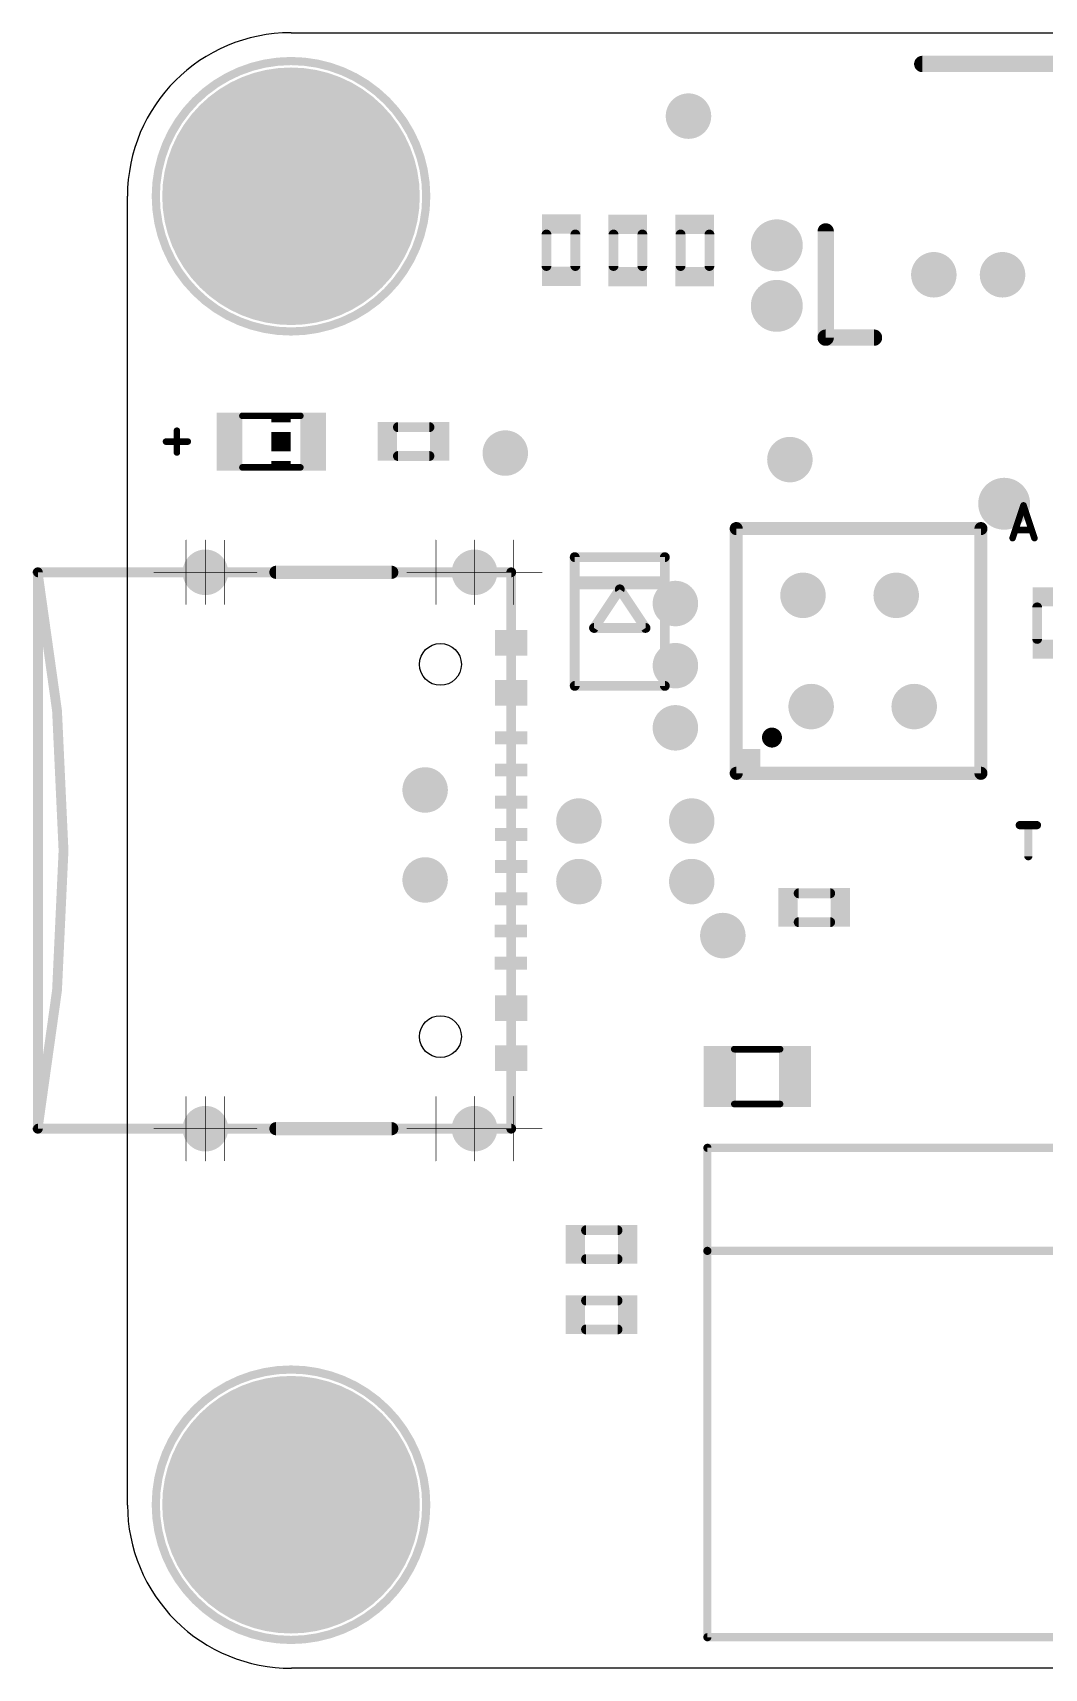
# Model space of a CAD drawing. Extents: x -1.13 to 1.53, y -0.5 to 0.5.
# Drawn here: x -1.133 to -0.514, y -0.5 to 0.5 of the extents above; entities that cross this region are included whole.
import ezdxf

# ---------------------------------------------------------------- set-up
doc = ezdxf.new("R2010")
doc.units = 0
for name, color, linetype in [('17', 110, 'CONTINUOUS'), ('18', 110, 'CONTINUOUS'), ('20', 31, 'CONTINUOUS'), ('21', 253, 'CONTINUOUS'), ('26', 253, 'CONTINUOUS'), ('51', 253, 'CONTINUOUS')]:
    doc.layers.add(name, color=color, linetype=linetype)

# ---------------------------------------------------------------- blocks, each defined once
blk = doc.blocks.new('RECT')
blk.add_solid([(-0.5, -0.5), (0.5, -0.5), (-0.5, 0.5), (0.5, 0.5)])
blk = doc.blocks.new('ROUNDP')
at = {"const_width": 0.5}
blk.add_lwpolyline([(0, -0.25, 1), (0, 0.25, 1), (0, -0.25)], format="xyb", dxfattribs=at)
blk = doc.blocks.new('ROUNDV')
at = {"const_width": 0.5}
blk.add_lwpolyline([(0, -0.25, 1), (0, 0.25, 1), (0, -0.25)], format="xyb", dxfattribs=at)

msp = doc.modelspace()

# ---------------------------------------------------------------- linework, layer by layer
at = {"layer": '20'}
for p, q in [((-0.975, 0.5), (1.2, 0.5)), ((-1.075, -0.400197), (-1.075, 0.4)), ((1.2, -0.5), (-0.974803, -0.5))]:
    msp.add_line(p, q, dxfattribs=at)
for centre in [(-0.883661, 0.11378), (-0.883661, -0.11378)]:
    msp.add_circle(centre, 0.012795, dxfattribs=at)
for centre, start, end in [((-0.975, 0.4), 90, 180), ((-0.975, -0.4), 180.112787, 270.112787)]:
    msp.add_arc(centre, 0.1, start, end, dxfattribs=at)
at = {"layer": '21'}
for points, const_width in [([(-0.975, 0.317323, 1), (-0.975, 0.482677, 1), (-0.975, 0.317323)], 0.005), ([(-0.589055, 0.483382, 1), (-0.589055, 0.478382)], 0.005), ([(-0.64561, 0.37852, 1), (-0.65061, 0.37852)], 0.005), ([(-0.64811, 0.316059, 1), (-0.64811, 0.311059)], 0.005), ([(-0.65061, 0.313559, 1), (-0.64561, 0.313559)], 0.005), ([(-0.618583, 0.311059, 1), (-0.618583, 0.316059)], 0.005), ([(-1.051444, 0.251, 1), (-1.051444, 0.249)], 0.002), ([(-1.043778, 0.256667, 1), (-1.045778, 0.256667)], 0.002), ([(-1.038111, 0.249, 1), (-1.038111, 0.251)], 0.002), ([(-1.045778, 0.243333, 1), (-1.043778, 0.243333)], 0.002), ([(-0.800059, 0.17937, 1), (-0.803059, 0.17937)], 0.003), ([(-0.744941, 0.17937, 1), (-0.747941, 0.17937)], 0.003), ([(-0.984252, 0.172079, 1), (-0.984252, 0.168079)], 0.004), ([(-0.913386, 0.168079, 1), (-0.913386, 0.172079)], 0.004), ([(-0.772752, 0.160517, 1), (-0.775248, 0.158853)], 0.003), ([(-0.772752, 0.158853, 1), (-0.775248, 0.160517)], 0.003), ([(-0.789748, 0.137563, 1), (-0.789748, 0.134563)], 0.003), ([(-0.790996, 0.136895, 1), (-0.7885, 0.135231)], 0.003), ([(-0.7595, 0.135231, 1), (-0.757004, 0.136895)], 0.003), ([(-0.758252, 0.134563, 1), (-0.758252, 0.137563)], 0.003), ([(-0.803059, 0.10063, 1), (-0.800059, 0.10063)], 0.003), ([(-0.747941, 0.10063, 1), (-0.744941, 0.10063)], 0.003), ([(-0.984252, -0.168079, 1), (-0.984252, -0.172079)], 0.004), ([(-0.913386, -0.172079, 1), (-0.913386, -0.168079)], 0.004), ([(-0.720433, -0.180537, 1), (-0.720433, -0.183037)], 0.0025), ([(-0.719183, -0.181787, 1), (-0.721683, -0.181787)], 0.0025), ([(-0.720433, -0.24353, 1), (-0.720433, -0.24603)], 0.0025), ([(-0.719183, -0.24478, 1), (-0.721683, -0.24478)], 0.0025), ([(-0.721683, -0.24478, 1), (-0.719183, -0.24478)], 0.0025), ([(-0.975, -0.482677, 1), (-0.975, -0.317323, 1), (-0.975, -0.482677)], 0.005), ([(-0.720433, -0.47975, 1), (-0.720433, -0.48225)], 0.0025), ([(-0.721683, -0.481, 1), (-0.719183, -0.481)], 0.0025)]:
    msp.add_lwpolyline(points, format="xyb", dxfattribs=dict(at, const_width=const_width))
for points, const_width in [([(-0.470945, 0.480882), (-0.589055, 0.480882)], 0.01), ([(-0.64811, 0.313559), (-0.64811, 0.37852)], 0.01), ([(-0.618583, 0.313559), (-0.64811, 0.313559)], 0.01), ([(-1.038111, 0.25), (-1.051444, 0.25)], 0.004), ([(-1.044778, 0.243333), (-1.044778, 0.256667)], 0.004), ([(-0.801559, 0.10063), (-0.801559, 0.17937)], 0.006), ([(-0.746441, 0.17937), (-0.746441, 0.10063)], 0.006), ([(-0.913386, 0.170079), (-0.984252, 0.170079)], 0.008), ([(-0.789748, 0.136063), (-0.774, 0.159685)], 0.006), ([(-0.774, 0.159685), (-0.758252, 0.136063)], 0.006), ([(-0.758252, 0.136063), (-0.789748, 0.136063)], 0.006), ([(-0.913386, -0.170079), (-0.984252, -0.170079)], 0.008), ([(-0.399567, -0.181787), (-0.720433, -0.181787)], 0.005), ([(-0.720433, -0.24478), (-0.720433, -0.181787)], 0.005), ([(-0.399567, -0.24478), (-0.720433, -0.24478)], 0.005), ([(-0.720433, -0.24478), (-0.720433, -0.481)], 0.005), ([(-0.720433, -0.481), (-0.399567, -0.481)], 0.005)]:
    msp.add_lwpolyline(points, dxfattribs=dict(at, const_width=const_width))
at = {"layer": '26'}
for points, const_width in [([(-0.527164, 0.211), (-0.533831, 0.191)], 0.004), ([(-0.520497, 0.191), (-0.527164, 0.211)], 0.004), ([(-0.532164, 0.196), (-0.522164, 0.196)], 0.004), ([(-0.518938, 0.0155), (-0.529494, 0.0155)], 0.005), ([(-0.524216, -0.0035), (-0.524216, 0.0155)], 0.005)]:
    msp.add_lwpolyline(points, dxfattribs=dict(at, const_width=const_width))
for points, const_width in [([(-0.526215, 0.211316, 1), (-0.528113, 0.210684)], 0.002), ([(-0.526215, 0.210684, 1), (-0.528113, 0.211316)], 0.002), ([(-0.534779, 0.191316, 1), (-0.532882, 0.190684)], 0.002), ([(-0.532164, 0.197, 1), (-0.532164, 0.195)], 0.002), ([(-0.522164, 0.195, 1), (-0.522164, 0.197)], 0.002), ([(-0.521446, 0.190684, 1), (-0.519549, 0.191316)], 0.002), ([(-0.529494, 0.01675, 1), (-0.529494, 0.01425)], 0.0025), ([(-0.522966, 0.0155, 1), (-0.525466, 0.0155)], 0.0025), ([(-0.518938, 0.01425, 1), (-0.518938, 0.01675)], 0.0025), ([(-0.525466, -0.0035, 1), (-0.522966, -0.0035)], 0.0025)]:
    msp.add_lwpolyline(points, format="xyb", dxfattribs=dict(at, const_width=const_width))
at = {"layer": '51'}
for points, const_width in [([(-0.818819, 0.357354), (-0.818819, 0.376646)], 0.006), ([(-0.801181, 0.376646), (-0.801181, 0.357354)], 0.006), ([(-0.777819, 0.357354), (-0.777819, 0.376646)], 0.006), ([(-0.760181, 0.376646), (-0.760181, 0.357354)], 0.006), ([(-0.736819, 0.357354), (-0.736819, 0.376646)], 0.006), ([(-0.719181, 0.376646), (-0.719181, 0.357354)], 0.006), ([(-0.969283, 0.265748), (-1.004717, 0.265748)], 0.004), ([(-0.909646, 0.258819), (-0.890354, 0.258819)], 0.006), ([(-0.890354, 0.241181), (-0.909646, 0.241181)], 0.006), ([(-0.969283, 0.234252), (-1.004717, 0.234252)], 0.004), ([(-0.553197, 0.196803), (-0.702803, 0.196803)], 0.008), ([(-0.702803, 0.196803), (-0.702803, 0.047197)], 0.008), ([(-0.553197, 0.047197), (-0.553197, 0.196803)], 0.008), ([(-1.039173, 0.189764), (-1.039173, 0.150394)], 0.000394), ([(-1.027362, 0.189764), (-1.027362, 0.150394)], 0.000394), ([(-1.015551, 0.189764), (-1.015551, 0.150394)], 0.000394), ([(-0.886417, 0.189764), (-0.886417, 0.150394)], 0.000394), ([(-0.862795, 0.189764), (-0.862795, 0.150394)], 0.000394), ([(-0.839173, 0.189764), (-0.839173, 0.150394)], 0.000394), ([(-0.801559, 0.17937), (-0.746441, 0.17937)], 0.006), ([(-1.129724, 0.170079), (-1.129724, -0.170079)], 0.006), ([(-1.129724, 0.170079), (-0.840354, 0.170079)], 0.006), ([(-0.995866, 0.170079), (-1.058858, 0.170079)], 0.000394), ([(-0.840354, 0.170079), (-0.904134, 0.170079)], 0.000394), ([(-0.840354, 0.170079), (-0.840354, -0.170079)], 0.006), ([(-0.821457, 0.170079), (-0.840354, 0.170079)], 0.000394), ([(-0.518819, 0.129354), (-0.518819, 0.148646)], 0.006), ([(-0.746441, 0.10063), (-0.801559, 0.10063)], 0.006), ([(-0.702803, 0.047197), (-0.553197, 0.047197)], 0.008), ([(-0.664646, -0.026181), (-0.645354, -0.026181)], 0.006), ([(-0.645354, -0.043819), (-0.664646, -0.043819)], 0.006), ([(-0.675984, -0.121504), (-0.704016, -0.121504)], 0.004), ([(-1.039173, -0.150394), (-1.039173, -0.189764)], 0.000394), ([(-1.027362, -0.150394), (-1.027362, -0.189764)], 0.000394), ([(-1.015551, -0.150394), (-1.015551, -0.189764)], 0.000394), ([(-0.886417, -0.150394), (-0.886417, -0.189764)], 0.000394), ([(-0.862795, -0.150394), (-0.862795, -0.189764)], 0.000394), ([(-0.839173, -0.150394), (-0.839173, -0.189764)], 0.000394), ([(-0.675984, -0.155008), (-0.704016, -0.155008)], 0.004), ([(-0.840354, -0.170079), (-1.129724, -0.170079)], 0.006), ([(-0.995866, -0.170079), (-1.058858, -0.170079)], 0.000394), ([(-0.840354, -0.170079), (-0.904134, -0.170079)], 0.000394), ([(-0.821457, -0.170079), (-0.840354, -0.170079)], 0.000394), ([(-0.794646, -0.232181), (-0.775354, -0.232181)], 0.006), ([(-0.775354, -0.249819), (-0.794646, -0.249819)], 0.006), ([(-0.794646, -0.275181), (-0.775354, -0.275181)], 0.006), ([(-0.775354, -0.292819), (-0.794646, -0.292819)], 0.006)]:
    msp.add_lwpolyline(points, dxfattribs=dict(at, const_width=const_width))
for points, const_width in [([(-0.817319, 0.376646, 1), (-0.820319, 0.376646)], 0.003), ([(-0.799681, 0.376646, 1), (-0.802681, 0.376646)], 0.003), ([(-0.776319, 0.376646, 1), (-0.779319, 0.376646)], 0.003), ([(-0.758681, 0.376646, 1), (-0.761681, 0.376646)], 0.003), ([(-0.735319, 0.376646, 1), (-0.738319, 0.376646)], 0.003), ([(-0.717681, 0.376646, 1), (-0.720681, 0.376646)], 0.003), ([(-0.820319, 0.357354, 1), (-0.817319, 0.357354)], 0.003), ([(-0.802681, 0.357354, 1), (-0.799681, 0.357354)], 0.003), ([(-0.779319, 0.357354, 1), (-0.776319, 0.357354)], 0.003), ([(-0.761681, 0.357354, 1), (-0.758681, 0.357354)], 0.003), ([(-0.738319, 0.357354, 1), (-0.735319, 0.357354)], 0.003), ([(-0.720681, 0.357354, 1), (-0.717681, 0.357354)], 0.003), ([(-1.004717, 0.266748, 1), (-1.004717, 0.264748)], 0.002), ([(-0.969283, 0.264748, 1), (-0.969283, 0.266748)], 0.002), ([(-0.909646, 0.260319, 1), (-0.909646, 0.257319)], 0.003), ([(-0.890354, 0.257319, 1), (-0.890354, 0.260319)], 0.003), ([(-0.909646, 0.242681, 1), (-0.909646, 0.239681)], 0.003), ([(-0.890354, 0.239681, 1), (-0.890354, 0.242681)], 0.003), ([(-1.004717, 0.235252, 1), (-1.004717, 0.233252)], 0.002), ([(-0.969283, 0.233252, 1), (-0.969283, 0.235252)], 0.002), ([(-0.702803, 0.198803, 1), (-0.702803, 0.194803)], 0.004), ([(-0.700803, 0.196803, 1), (-0.704803, 0.196803)], 0.004), ([(-0.551197, 0.196803, 1), (-0.555197, 0.196803)], 0.004), ([(-0.553197, 0.194803, 1), (-0.553197, 0.198803)], 0.004), ([(-1.039075, 0.189764, 1), (-1.039272, 0.189764)], 0.000197), ([(-1.027264, 0.189764, 1), (-1.027461, 0.189764)], 0.000197), ([(-1.015453, 0.189764, 1), (-1.01565, 0.189764)], 0.000197), ([(-0.886319, 0.189764, 1), (-0.886516, 0.189764)], 0.000197), ([(-0.862697, 0.189764, 1), (-0.862894, 0.189764)], 0.000197), ([(-0.839075, 0.189764, 1), (-0.839272, 0.189764)], 0.000197), ([(-0.801559, 0.18087, 1), (-0.801559, 0.17787)], 0.003), ([(-0.746441, 0.17787, 1), (-0.746441, 0.18087)], 0.003), ([(-1.129921, -0.170079, 0.093131), (-1.129921, 0.170079)], 0.006), ([(-1.128447, 0.170356, 1), (-1.131395, 0.169802)], 0.003), ([(-1.128224, 0.170079, 1), (-1.131224, 0.170079)], 0.003), ([(-1.129724, 0.171579, 1), (-1.129724, 0.168579)], 0.003), ([(-1.058858, 0.170177, 1), (-1.058858, 0.16998)], 0.000197), ([(-0.995866, 0.16998, 1), (-0.995866, 0.170177)], 0.000197), ([(-0.904134, 0.170177, 1), (-0.904134, 0.16998)], 0.000197), ([(-0.838854, 0.170079, 1), (-0.841854, 0.170079)], 0.003), ([(-0.840354, 0.168579, 1), (-0.840354, 0.171579)], 0.003), ([(-0.840354, 0.170177, 1), (-0.840354, 0.16998)], 0.000197), ([(-0.840354, 0.16998, 1), (-0.840354, 0.170177)], 0.000197), ([(-0.821457, 0.16998, 1), (-0.821457, 0.170177)], 0.000197), ([(-1.039272, 0.150394, 1), (-1.039075, 0.150394)], 0.000197), ([(-1.027461, 0.150394, 1), (-1.027264, 0.150394)], 0.000197), ([(-1.01565, 0.150394, 1), (-1.015453, 0.150394)], 0.000197), ([(-0.886516, 0.150394, 1), (-0.886319, 0.150394)], 0.000197), ([(-0.862894, 0.150394, 1), (-0.862697, 0.150394)], 0.000197), ([(-0.839272, 0.150394, 1), (-0.839075, 0.150394)], 0.000197), ([(-0.517319, 0.148646, 1), (-0.520319, 0.148646)], 0.003), ([(-0.520319, 0.129354, 1), (-0.517319, 0.129354)], 0.003), ([(-0.801559, 0.10213, 1), (-0.801559, 0.09913)], 0.003), ([(-0.746441, 0.09913, 1), (-0.746441, 0.10213)], 0.003), ([(-0.680953, 0.065996, 1), (-0.680953, 0.072098, 1), (-0.680953, 0.065996)], 0.006102), ([(-0.702803, 0.049197, 1), (-0.702803, 0.045197)], 0.004), ([(-0.553197, 0.045197, 1), (-0.553197, 0.049197)], 0.004), ([(-0.704803, 0.047197, 1), (-0.700803, 0.047197)], 0.004), ([(-0.555197, 0.047197, 1), (-0.551197, 0.047197)], 0.004), ([(-0.664646, -0.024681, 1), (-0.664646, -0.027681)], 0.003), ([(-0.645354, -0.027681, 1), (-0.645354, -0.024681)], 0.003), ([(-0.664646, -0.042319, 1), (-0.664646, -0.045319)], 0.003), ([(-0.645354, -0.045319, 1), (-0.645354, -0.042319)], 0.003), ([(-0.704016, -0.120504, 1), (-0.704016, -0.122504)], 0.002), ([(-0.675984, -0.122504, 1), (-0.675984, -0.120504)], 0.002), ([(-1.039075, -0.150394, 1), (-1.039272, -0.150394)], 0.000197), ([(-1.027264, -0.150394, 1), (-1.027461, -0.150394)], 0.000197), ([(-1.015453, -0.150394, 1), (-1.01565, -0.150394)], 0.000197), ([(-0.886319, -0.150394, 1), (-0.886516, -0.150394)], 0.000197), ([(-0.862697, -0.150394, 1), (-0.862894, -0.150394)], 0.000197), ([(-0.839075, -0.150394, 1), (-0.839272, -0.150394)], 0.000197), ([(-0.704016, -0.154008, 1), (-0.704016, -0.156008)], 0.002), ([(-0.675984, -0.156008, 1), (-0.675984, -0.154008)], 0.002), ([(-1.131395, -0.169802, 1), (-1.128447, -0.170356)], 0.003), ([(-1.129724, -0.168579, 1), (-1.129724, -0.171579)], 0.003), ([(-1.131224, -0.170079, 1), (-1.128224, -0.170079)], 0.003), ([(-1.058858, -0.16998, 1), (-1.058858, -0.170177)], 0.000197), ([(-0.995866, -0.170177, 1), (-0.995866, -0.16998)], 0.000197), ([(-0.904134, -0.16998, 1), (-0.904134, -0.170177)], 0.000197), ([(-0.841854, -0.170079, 1), (-0.838854, -0.170079)], 0.003), ([(-0.840354, -0.171579, 1), (-0.840354, -0.168579)], 0.003), ([(-0.840354, -0.16998, 1), (-0.840354, -0.170177)], 0.000197), ([(-0.840354, -0.170177, 1), (-0.840354, -0.16998)], 0.000197), ([(-0.821457, -0.170177, 1), (-0.821457, -0.16998)], 0.000197), ([(-1.039272, -0.189764, 1), (-1.039075, -0.189764)], 0.000197), ([(-1.027461, -0.189764, 1), (-1.027264, -0.189764)], 0.000197), ([(-1.01565, -0.189764, 1), (-1.015453, -0.189764)], 0.000197), ([(-0.886516, -0.189764, 1), (-0.886319, -0.189764)], 0.000197), ([(-0.862894, -0.189764, 1), (-0.862697, -0.189764)], 0.000197), ([(-0.839272, -0.189764, 1), (-0.839075, -0.189764)], 0.000197), ([(-0.794646, -0.230681, 1), (-0.794646, -0.233681)], 0.003), ([(-0.775354, -0.233681, 1), (-0.775354, -0.230681)], 0.003), ([(-0.794646, -0.248319, 1), (-0.794646, -0.251319)], 0.003), ([(-0.775354, -0.251319, 1), (-0.775354, -0.248319)], 0.003), ([(-0.794646, -0.273681, 1), (-0.794646, -0.276681)], 0.003), ([(-0.775354, -0.276681, 1), (-0.775354, -0.273681)], 0.003), ([(-0.794646, -0.291319, 1), (-0.794646, -0.294319)], 0.003), ([(-0.775354, -0.294319, 1), (-0.775354, -0.291319)], 0.003)]:
    msp.add_lwpolyline(points, format="xyb", dxfattribs=dict(at, const_width=const_width))

# ---------------------------------------------------------------- block references
at = {"layer": '17', "xscale": 0.15748, "yscale": 0.15748}
for p in [(-0.975, 0.4), (-0.975, 0.4), (-0.975, -0.4), (-0.975, -0.4)]:
    msp.add_blockref('ROUNDP', p, dxfattribs=at)
at = {"layer": '17', "xscale": 0.027874, "yscale": 0.027874, "rotation": 270}
for p in [(-1.027362, 0.170079), (-1.027362, 0.170079), (-0.862795, 0.170079), (-0.862795, 0.170079), (-1.027362, -0.170079), (-1.027362, -0.170079), (-0.862795, -0.170079), (-0.862795, -0.170079)]:
    msp.add_blockref('ROUNDP', p, dxfattribs=at)
at = {"layer": '18'}
for p, xscale, yscale in [((-0.732, 0.449), 0.027811, 0.027811), ((-0.732, 0.449), 0.027811, 0.027811), ((-0.678, 0.37), 0.031748, 0.031748), ((-0.678, 0.37), 0.031748, 0.031748), ((-0.582, 0.352), 0.027811, 0.027811), ((-0.582, 0.352), 0.027811, 0.027811), ((-0.54, 0.352), 0.027811, 0.027811), ((-0.54, 0.352), 0.027811, 0.027811), ((-0.678, 0.333), 0.031748, 0.031748), ((-0.678, 0.333), 0.031748, 0.031748), ((-0.844, 0.243), 0.027811, 0.027811), ((-0.844, 0.243), 0.027811, 0.027811), ((-0.67, 0.239), 0.027811, 0.027811), ((-0.67, 0.239), 0.027811, 0.027811), ((-0.539, 0.212), 0.031748, 0.031748), ((-0.539, 0.212), 0.031748, 0.031748), ((-0.74, 0.151), 0.027811, 0.027811), ((-0.74, 0.151), 0.027811, 0.027811), ((-0.662, 0.156), 0.027811, 0.027811), ((-0.662, 0.156), 0.027811, 0.027811), ((-0.605, 0.156), 0.027811, 0.027811), ((-0.605, 0.156), 0.027811, 0.027811), ((-0.74, 0.113), 0.027811, 0.027811), ((-0.74, 0.113), 0.027811, 0.027811), ((-0.657, 0.088), 0.027811, 0.027811), ((-0.657, 0.088), 0.027811, 0.027811), ((-0.594, 0.088), 0.027811, 0.027811), ((-0.594, 0.088), 0.027811, 0.027811), ((-0.74, 0.075), 0.027811, 0.027811), ((-0.74, 0.075), 0.027811, 0.027811), ((-0.893, 0.037), 0.027811, 0.027811), ((-0.893, 0.037), 0.027811, 0.027811), ((-0.799, 0.018), 0.027811, 0.027811), ((-0.799, 0.018), 0.027811, 0.027811), ((-0.73, 0.018), 0.027811, 0.027811), ((-0.73, 0.018), 0.027811, 0.027811), ((-0.893, -0.018), 0.027811, 0.027811), ((-0.893, -0.018), 0.027811, 0.027811), ((-0.799, -0.019), 0.027811, 0.027811), ((-0.799, -0.019), 0.027811, 0.027811), ((-0.73, -0.019), 0.027811, 0.027811), ((-0.73, -0.019), 0.027811, 0.027811), ((-0.711, -0.052), 0.027811, 0.027811), ((-0.711, -0.052), 0.027811, 0.027811)]:
    msp.add_blockref('ROUNDV', p, dxfattribs=dict(at, xscale=xscale, yscale=yscale))
at = {"layer": '21'}
for p, xscale, yscale, rotation in [((-0.981094, 0.264764), 0.005906, 0.011811, 270), ((-0.981094, 0.25), 0.011811, 0.011811, 270), ((-0.981094, 0.235236), 0.005906, 0.011811, 270), ((-0.696898, 0.053594), 0.016732, 0.017717, 90)]:
    msp.add_blockref('RECT', p, dxfattribs=dict(at, xscale=xscale, yscale=yscale, rotation=rotation))
at = {"layer": '51'}
for p, xscale, yscale, rotation in [((-0.809809, 0.383094), 0.011811, 0.023618, 90), ((-0.769191, 0.382906), 0.011811, 0.023618, 270), ((-0.728191, 0.382906), 0.011811, 0.023618, 270), ((-0.809809, 0.351094), 0.011811, 0.023618, 90), ((-0.769191, 0.350906), 0.011811, 0.023618, 270), ((-0.728191, 0.350906), 0.011811, 0.023618, 270), ((-1.012591, 0.25), 0.035433, 0.015748, 270), ((-0.961409, 0.25), 0.035433, 0.015748, 270), ((-0.916094, 0.250191), 0.011811, 0.023618, 180), ((-0.884094, 0.250191), 0.011811, 0.023618, 180), ((-0.774, 0.163622), 0.007874, 0.055118, 270), ((-0.509809, 0.155094), 0.011811, 0.023618, 90), ((-0.840354, 0.126969), 0.015748, 0.019685, 270), ((-0.509809, 0.123094), 0.011811, 0.023618, 90), ((-0.840354, 0.096457), 0.015748, 0.019685, 270), ((-0.840354, 0.068898), 0.007874, 0.019685, 270), ((-0.840354, 0.049213), 0.007874, 0.019685, 270), ((-0.840354, 0.029528), 0.007874, 0.019685, 270), ((-0.840354, 0.009843), 0.007874, 0.019685, 270), ((-0.840354, -0.009843), 0.007874, 0.019685, 270), ((-0.840354, -0.029528), 0.007874, 0.019685, 270), ((-0.671094, -0.034809), 0.011811, 0.023618, 180), ((-0.639094, -0.034809), 0.011811, 0.023618, 180), ((-0.840551, -0.049213), 0.007874, 0.019685, 270), ((-0.840551, -0.068898), 0.007874, 0.019685, 270), ((-0.840354, -0.096457), 0.015748, 0.019685, 270), ((-0.840354, -0.126969), 0.015748, 0.019685, 270), ((-0.712844, -0.138201), 0.019689, 0.037402, 180), ((-0.666844, -0.138201), 0.019689, 0.037402, 180), ((-0.801094, -0.240809), 0.011811, 0.023618, 180), ((-0.769094, -0.240809), 0.011811, 0.023618, 180), ((-0.801094, -0.283809), 0.011811, 0.023618, 180), ((-0.769094, -0.283809), 0.011811, 0.023618, 180)]:
    msp.add_blockref('RECT', p, dxfattribs=dict(at, xscale=xscale, yscale=yscale, rotation=rotation))

doc.saveas('drawing.dxf')
